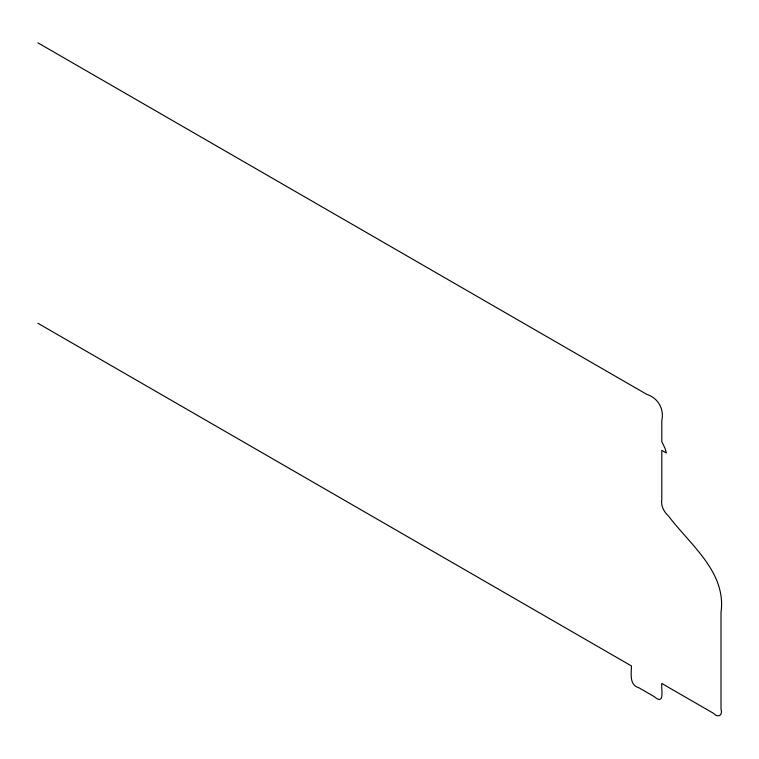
<?xml version="1.0" encoding="UTF-8"?>
<svg xmlns="http://www.w3.org/2000/svg" width="759" height="759" viewBox="0 0 759 759"><rect width="100%" height="100%" fill="white"/><g stroke="black" fill="none" stroke-linecap="round" stroke-linejoin="round"><path stroke-width="1.14" d="M37.95 42.855L646.63 394.272C658.119 398.058 664.277 408.721 661.81 420.562L661.81 441.596L665.216 448.768L666.355 452.99L661.81 450.362L661.81 499.441C660.738 505.949 663.935 511.765 668.546 516.111C690.178 544.81 726.638 572.106 721.003 612.485L721.003 708.887C722.957 715.528 718.185 718.28 713.413 713.27L661.81 683.47C661.013 688.992 665.292 706.136 654.22 696.62L639.04 687.853C629.078 685.13 631.336 673.641 631.45 665.947L37.95 323.296"/></g></svg>
